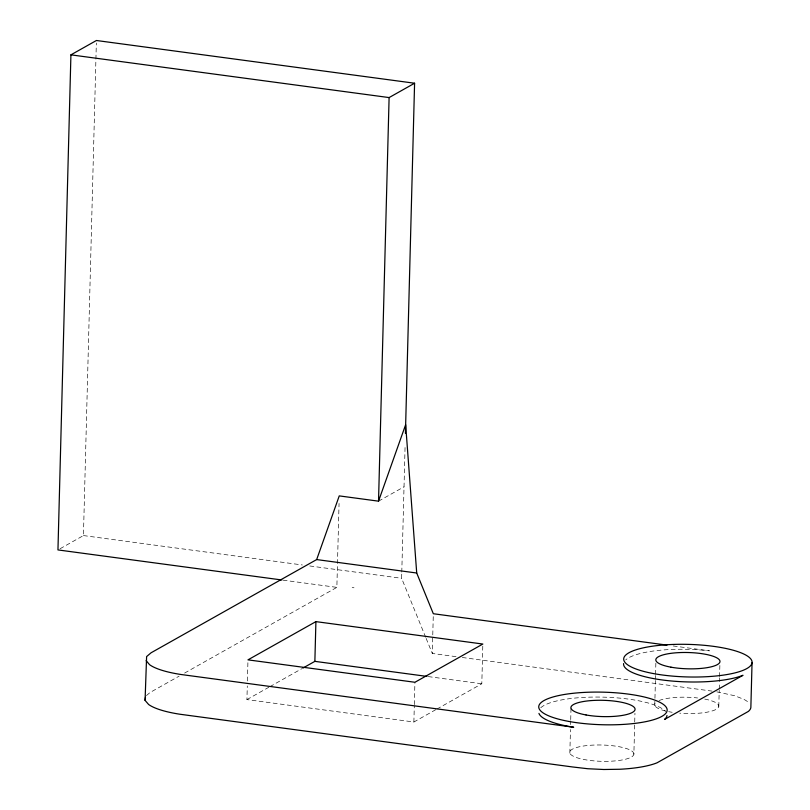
<?xml version="1.0" encoding="UTF-8"?>
<svg xmlns="http://www.w3.org/2000/svg" width="810" height="810" viewBox="0 0 810 810"><rect width="100%" height="100%" fill="white"/><g stroke="black" fill="none" stroke-linecap="round" stroke-linejoin="round"><path stroke-width="0.61" stroke-dasharray="4.05 3.04" d="M60.082 548.724L83.44 535.572L96.339 43.021M435.79 709.671L413.88 722.014L246.928 699.587L247.293 685.928M247.425 680.967L247.971 659.856M184.629 673.049L336.859 587.371L339.056 503.455M425.675 637.278L401.628 578.299L401.76 573.328M401.79 572.093L405.132 444.568M413.88 722.014L414.305 705.864M414.335 704.619L414.923 682.273M456.02 656.657L432.287 653.457L433.259 616.207M436.894 709.054L481.808 683.772L482.851 644.041M569.845 753.148L570.463 729.557M570.594 724.585L570.685 720.86M570.726 719.614L571.01 708.446M633.876 754.201A32.106 8.151 1.5 0 0 586.622 745.605A32.106 8.151 1.5 0 0 584.891 759.679A32.106 8.151 1.5 0 0 633.876 754.201L634.949 713.225M654.763 705.358L655.412 680.521M655.442 679.276L655.543 675.55M655.573 674.315L655.867 663.137M718.794 706.411L719.219 690.262M719.25 689.026L719.412 682.81M719.442 681.574L719.543 677.848M719.574 676.603L719.867 665.425M146.468 695.557L150.052 692.499L179.131 676.137M378.533 501.167L404.018 486.82M246.928 699.587L268.849 687.255M269.943 686.637L301.715 668.756M83.44 535.572L302.312 564.965M309.815 565.967L401.628 578.299M352.178 587.544L353.99 587.787M283.075 580.152L336.859 587.371M673.231 645.955L709.469 650.825A64.213 16.291 1.5 0 0 625.674 659.968M462.277 657.487L712.03 691.112M428.237 676.583L481.808 683.772M716.799 691.851L734.842 695.77L743.894 699.364A64.294 16.311 1.5 0 1 749.351 703.343M426.151 638.432L432.287 653.457M704.74 699.071A32.106 8.151 1.5 0 1 716.172 709.327A32.106 8.151 1.5 0 1 679.722 713.154M672.148 712.274A32.106 8.151 1.5 0 1 668.675 711.666M665.496 710.967A32.106 8.151 1.5 0 1 655.006 703.323M659.077 700.549A32.106 8.151 1.5 0 1 697.572 697.967M540.766 707.758A64.213 16.291 1.5 0 1 604.027 697.157A64.213 16.291 1.5 0 1 665.476 711.393"/><path stroke-width="1.21" d="M405.425 433.39L414.588 83.228L96.41 40.5L70.916 54.847L57.956 549.919L281.829 579.98M752.044 662.742A64.213 16.291 1.5 0 1 654.075 673.687A64.213 16.291 1.5 0 1 657.528 645.56A64.213 16.291 1.5 0 1 752.044 662.742L750.86 707.444A64.294 16.311 1.5 0 1 748.359 711.423L657.052 762.807A64.294 16.311 1.5 0 1 619.721 769.257L603.835 769.5L587.807 768.731L572.68 766.979L179.86 714.228A64.314 16.322 1.5 0 1 148.594 704.467L145.071 700.387L146.61 656.576L151.095 652.769L316.669 559.578L416.715 573.014L433.32 613.727L666.984 645.114M302.808 668.139L314.867 661.355L315.91 621.624L482.851 644.041L414.923 682.273L247.971 659.856L315.91 621.624M316.669 559.578L339.248 495.892L378.533 501.167L389.104 97.575L414.588 83.228M145.071 700.387L145.446 697.329M378.533 501.167L405.648 424.683L416.715 573.014M70.916 54.847L389.104 97.575M314.867 661.355L426.992 676.411M146.114 660.646L149.627 664.726A64.314 16.322 1.5 0 0 180.903 674.487L573.703 727.238A64.213 16.291 1.5 0 1 538.944 713.397M623.599 663.552A64.213 16.291 1.5 0 0 669.85 680.846A64.213 16.291 1.5 0 0 743.003 675.287L664.494 719.472A64.213 16.291 1.5 0 0 666.995 715.503M670.974 667.177A32.106 8.151 1.5 0 0 719.969 661.699A32.106 8.151 1.5 0 0 672.705 653.113A32.106 8.151 1.5 0 0 670.974 667.177M569.157 721.487A64.213 16.291 1.5 0 0 667.126 710.532A64.213 16.291 1.5 0 0 572.609 693.35A64.213 16.291 1.5 0 0 569.157 721.487M586.065 714.967A32.106 8.151 1.5 0 0 635.05 709.499A32.106 8.151 1.5 0 0 587.787 700.903A32.106 8.151 1.5 0 0 586.065 714.967"/></g></svg>
